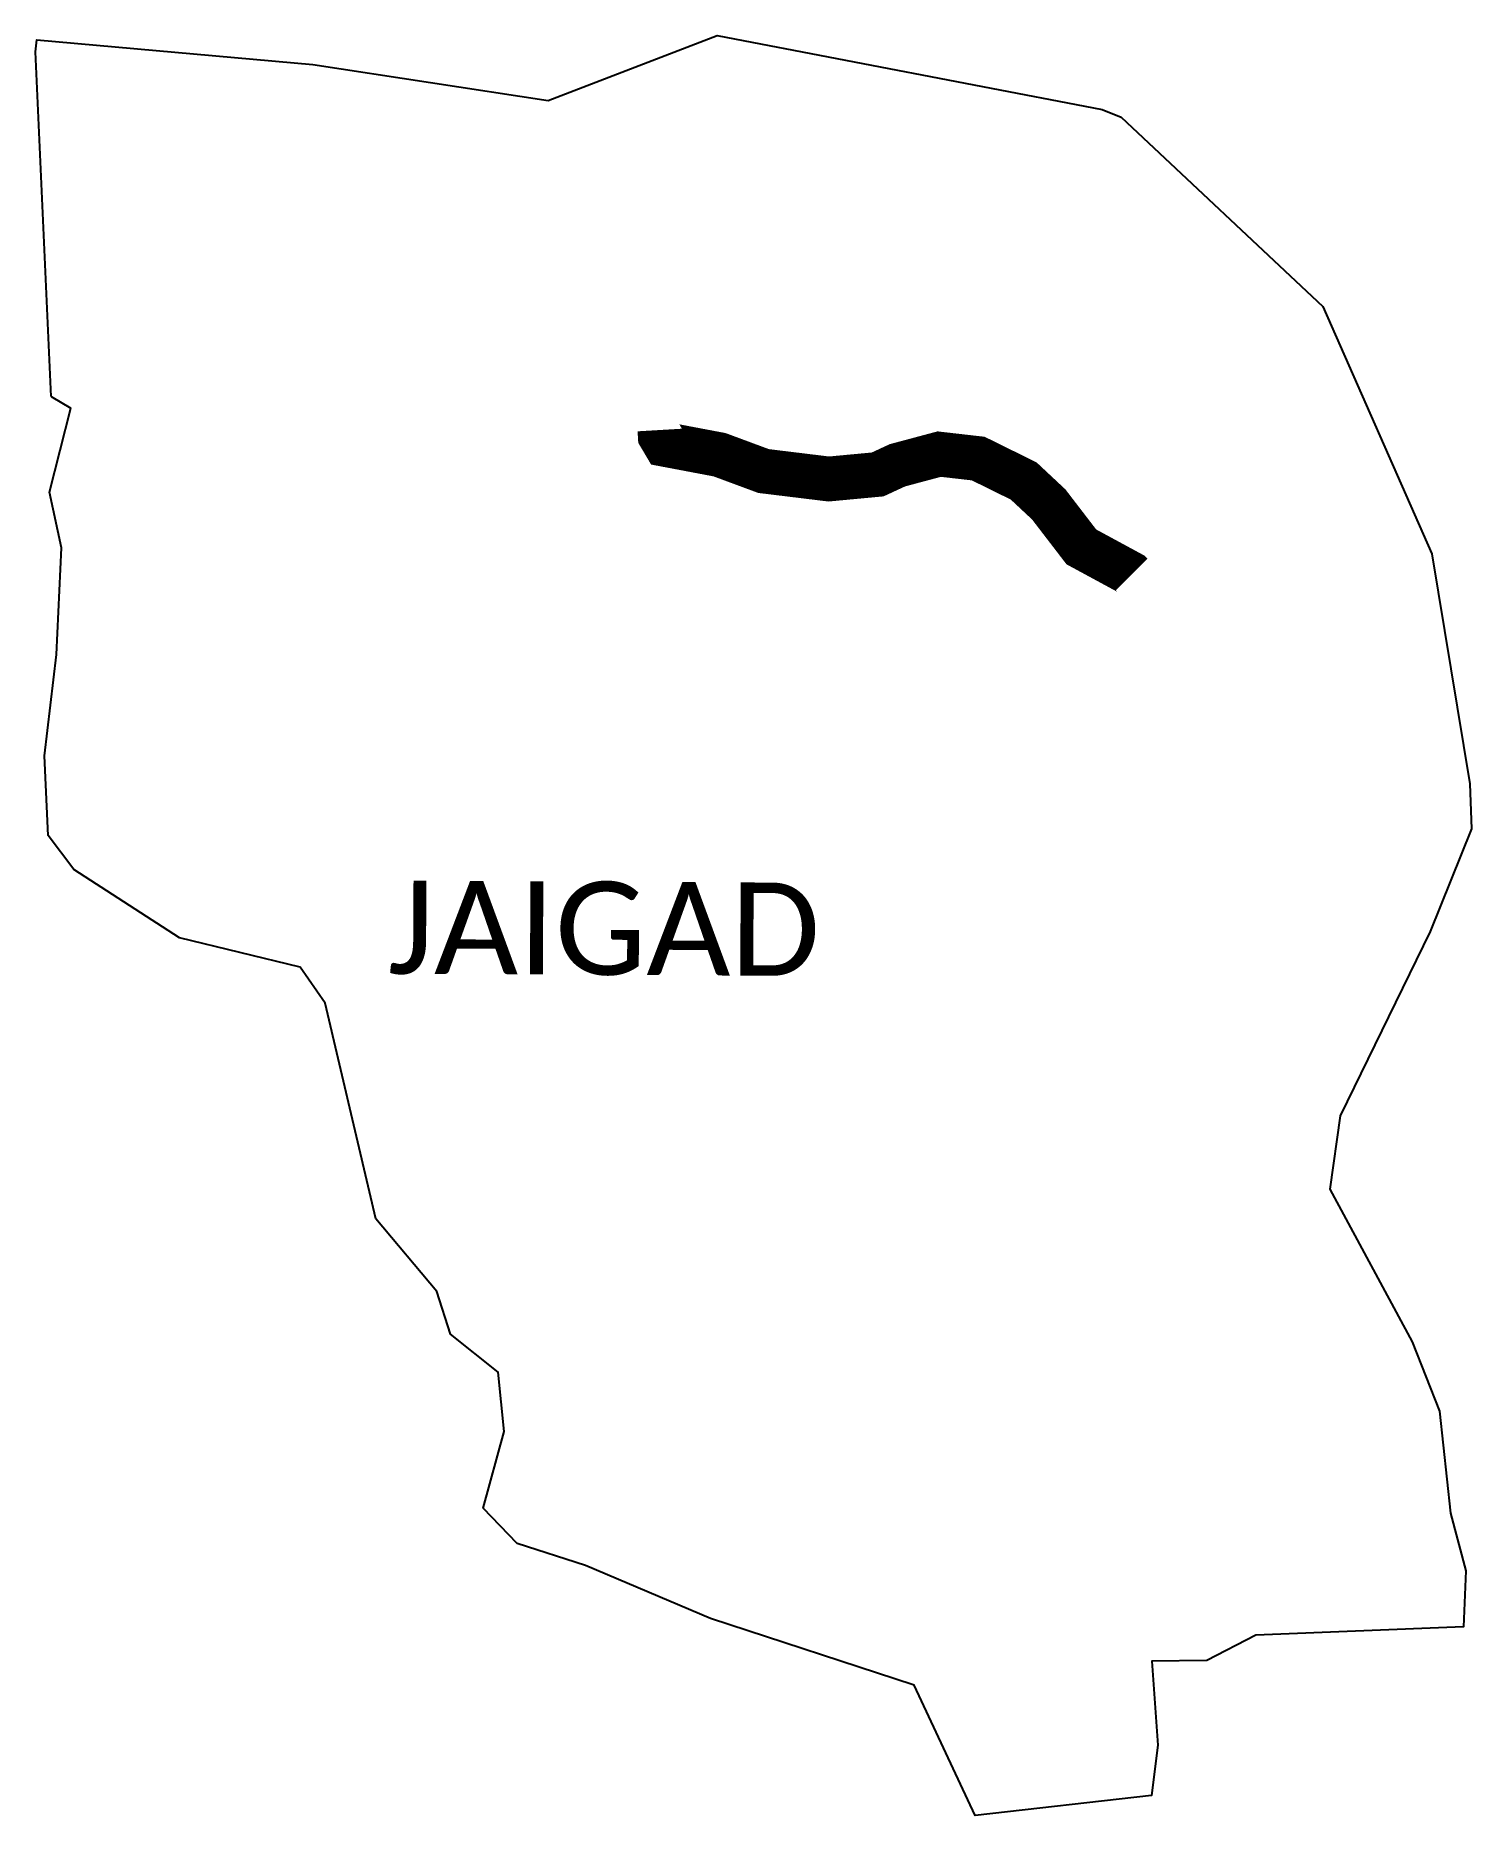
# Model space of a CAD drawing. Header units: metres. Extents: x 309933 to 311536, y 1912399 to 1914386.
import ezdxf

# ---------------------------------------------------------------- set-up
doc = ezdxf.new("R2010")
doc.units = ezdxf.units.M
for name, color, linetype in [('NATURALLY PROTECTED', 3, 'Continuous'), ('village', 3, 'Continuous'), ('VILLAGE NAME', 250, 'Continuous')]:
    doc.layers.add(name, color=color, linetype=linetype)
doc.styles.get("Standard").update_dxf_attribs({"font": 'calibri.ttf'})

msp = doc.modelspace()

# ---------------------------------------------------------------- linework, layer by layer
at = {"layer": 'NATURALLY PROTECTED', "color": 116, "true_color": 0x136734, "const_width": 50, "flags": 128}
msp.add_lwpolyline([(311157, 1913784.1), (311156.2, 1913784.9), (311100.8, 1913814.9), (311064.4, 1913862.3), (311036.4, 1913888.5), (310985.7, 1913913.5), (310942.1, 1913918.5), (310895.4, 1913906), (310873.4, 1913895.8), (310818.8, 1913890.7), (310746, 1913899.6), (310696.9, 1913917.8), (310636.2, 1913929.3), (310630.7, 1913938.6), (310630.3, 1913945.4)], dxfattribs=at)
at = {"layer": 'village', "flags": 128}
msp.add_lwpolyline([(309950.8, 1913982.7), (309972.6, 1913969.9)], dxfattribs=at)
at = {"layer": 'village', "color": 3, "true_color": 0x00ff00}
for points in [[(309950.8, 1913982.7, 0), (309933.3, 1914367.7, 0), (309934.8, 1914381.2, 0), (310242.9, 1914353.6, 0), (310505.7, 1914313.5, 0), (310694.2, 1914385.8, 0), (311124.1, 1914303.3, 0), (311145.4, 1914294.8, 0), (311370.4, 1914083.3, 0), (311492.2, 1913807.3, 0), (311534.7, 1913550.4, 0), (311536.3, 1913500.1, 0), (311490.3, 1913385.4, 0), (311389.6, 1913179.7, 0), (311378.2, 1913097.8, 0), (311470.3, 1912927.2, 0), (311500.6, 1912850, 0), (311513, 1912736, 0), (311530.1, 1912671.7, 0), (311527.6, 1912609.2, 0), (311295.6, 1912599.8, 0), (311240.9, 1912571.7, 0), (311179.4, 1912570.7, 0), (311186.2, 1912476.9, 0), (311179, 1912420.8, 0), (310982.4, 1912398.6, 0), (310914, 1912543.9, 0), (310686.8, 1912618.4, 0), (310547.2, 1912677.7, 0), (310470.9, 1912702.2, 0), (310433.1, 1912741.5, 0), (310456.4, 1912827.2, 0)], [(310456.4, 1912827.2, 0), (310449.6, 1912893.4, 0), (310396.5, 1912936, 0), (310381.4, 1912983.7, 0), (310313.3, 1913064.5, 0), (310306.2, 1913094.8, 0), (310256.7, 1913305.5, 0), (310228.5, 1913345.5, 0), (310093.9, 1913378.4, 0), (309976, 1913454.7, 0), (309947.3, 1913492.6, 0), (309943.2, 1913581.8, 0), (309956.5, 1913694.7, 0), (309962.1, 1913813.8, 0), (309948.6, 1913876, 0), (309972.6, 1913969.9, 0)]]:
    msp.add_polyline3d(points, dxfattribs=at)

# ---------------------------------------------------------------- texts
at = {"layer": 'VILLAGE NAME', "insert": (310327, 1913442.5), "char_height": 104.04, "attachment_point": 1, "rotation": 359.6762}
msp.add_mtext_dynamic_manual_height_columns('JAIGAD', width=683.842, gutter_width=520.2, heights=[0], dxfattribs=at)

doc.saveas('drawing.dxf')
